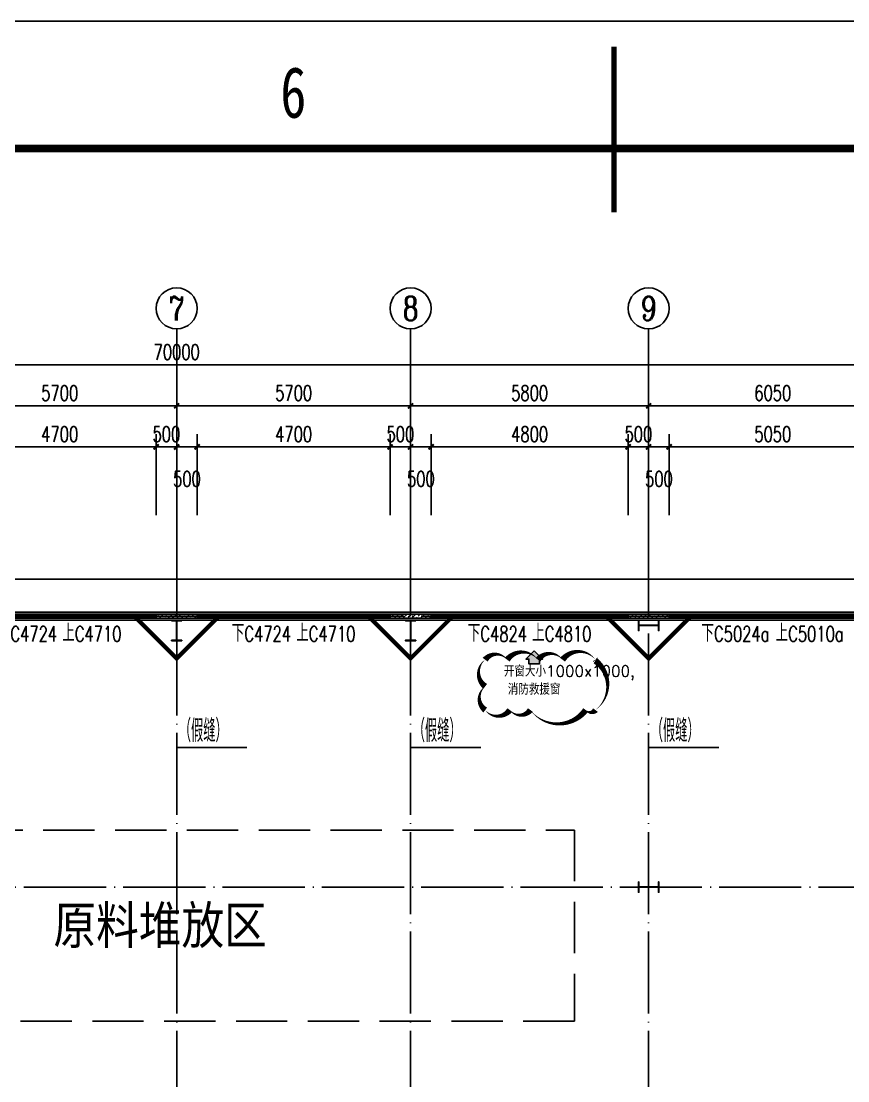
# Model space of a CAD drawing. Extents: x 7651907 to 8255021, y -2490714 to -1144618.
# Drawn here: x 7895682 to 7915824, y -1171988 to -1146171 of the extents above; entities that cross this region are included whole.
import ezdxf
from ezdxf.enums import TextEntityAlignment as Align

# ---------------------------------------------------------------- set-up
doc = ezdxf.new("R2010")
doc.units = 0
doc.header["$LTSCALE"] = 1000
doc.linetypes.add('DASH', pattern=[0.35, 0.25, -0.1])
doc.linetypes.add('DOTE', pattern=[2.42, 2, -0.2, 0.02, -0.2])
doc.layers.get('0').update_dxf_attribs({"linetype": 'CONTINUOUS'})
doc.layers.get('Defpoints').update_dxf_attribs({"linetype": 'CONTINUOUS'})
for name, color, linetype in [('001-墙体', 30, 'CONTINUOUS'), ('A-DIM_LEAD', 3, 'CONTINUOUS'), ('A-PUB_TEXT', 7, 'CONTINUOUS'), ('AXIS', 3, 'CONTINUOUS'), ('AXIS_TEXT', 7, 'CONTINUOUS'), ('DOTE', 8, 'DOTE'), ('M_Prof', 2, 'CONTINUOUS'), ('PUB_HATCH', 8, 'CONTINUOUS'), ('PUB_TEXT', 7, 'CONTINUOUS'), ('WINDOW', 4, 'CONTINUOUS'), ('WINDOW_TEXT', 7, 'CONTINUOUS')]:
    doc.layers.add(name, color=color, linetype=linetype)
doc.layers.add('DIM_MODI', color=6, linetype='CONTINUOUS', plot=False)
doc.styles.add('0总图替换X', font='ZSM.shx', dxfattribs={"bigfont": 'HZTXT.shx'})
doc.styles.add('_TCH_AXIS', font='COMPLEX', dxfattribs={"bigfont": 'GBCBIG'})
doc.styles.add('_TCH_DIM_T3', font='SIMPLEX', dxfattribs={"width": 0.705882, "bigfont": 'GBCBIG'})
doc.styles.add('_TCH_WINDOW', font='SIMPLEX', dxfattribs={"height": 3.5, "bigfont": 'GBCBIG'})
doc.styles.add('COMPLEX', font='COMPLEX')
doc.styles.add('DD', font='sysz.shx', dxfattribs={"width": 0.75, "bigfont": 'syfs.shx'})
doc.styles.get("Standard").update_dxf_attribs({"font": 'txt.shx', "width": 0.7, "bigfont": 'TSSDCHN.shx'})
doc.styles.add('图框字体', font='simhei.ttf')
doc.dimstyles.new('_TCH_ARCH&&125', dxfattribs={"dimtxt": 371.875, "dimasz": 125, "dimexe": 312.5, "dimexo": 375, "dimgap": 125, "dimtad": 1, "dimdec": 0, "dimzin": 0, "dimdsep": 46, "dimtxsty": '_TCH_DIM_T3', "dimblk": 'ARCHTICK', "dimcen": 0.09, "dimclrt": 7, "dimazin": 2, "dimtfac": 1, "dimtdec": 0, "dimtix": 1, "dimtmove": 2, "dimatfit": 3, "dimfxl": 0, "dimtolj": 1, "dimtzin": 0, "dimarcsym": 0})
pattern_1 = [(45, (5175.98, -392172.73), (-106.0660596, 106.0660596), []), (45, (5228.14, -392226.58), (-106.0660596, 106.0660596), [59.21055, -33.8346])]

# ---------------------------------------------------------------- blocks, each defined once
blk = doc.blocks.new('sgdgsgsg')
at = {"layer": 'M_Prof'}
for points in [[(8023171, -896651), (8022921, -896651), (8022921, -896663), (8023043, -896663), (8023043, -897139), (8022921, -897139), (8022921, -897151), (8023171, -897151), (8023171, -897139), (8023049, -897139), (8023049, -896663), (8023171, -896663)], [(8028871, -896651), (8028621, -896651), (8028621, -896663), (8028743, -896663), (8028743, -897139), (8028621, -897139), (8028621, -897151), (8028871, -897151), (8028871, -897139), (8028749, -897139), (8028749, -896663), (8028871, -896663)], [(8034296, -896651), (8034296, -896901), (8034308, -896901), (8034308, -896779), (8034784, -896779), (8034784, -896901), (8034796, -896901), (8034796, -896651), (8034784, -896651), (8034784, -896773), (8034308, -896773), (8034308, -896651)], [(8034296, -903026), (8034296, -903276), (8034308, -903276), (8034308, -903154), (8034784, -903154), (8034784, -903276), (8034796, -903276), (8034796, -903026), (8034784, -903026), (8034784, -903148), (8034308, -903148), (8034308, -903026)]]:
    blk.add_lwpolyline(points, close=True, dxfattribs=at)
blk = doc.blocks.new('5181895')
h = blk.add_hatch(color=13)
h.dxf.hatch_style = 1
h.paths.add_polyline_path([(-1101987, -147875), (-1102144, -148033), (-1102087, -148033), (-1102087, -148123), (-1101887, -148123), (-1101887, -148033), (-1101829, -148033)])
at = {"color": 13}
blk.add_lwpolyline([(-1101987, -147875), (-1102144, -148033), (-1102087, -148033), (-1102087, -148123), (-1101887, -148123), (-1101887, -148033), (-1101829, -148033), (-1101987, -147875)], close=True, dxfattribs=at)
blk = doc.blocks.new('_ArchTick')
at = {"color": 0, "linetype": 'ByBlock', "const_width": 0.4}
blk.add_lwpolyline([(-0.5, -0.5), (0.5, 0.5)], dxfattribs=at)
blk = doc.blocks.new('*D772')
at = {"layer": 'AXIS', "color": 0, "lineweight": -2}
for p, q in [((7894271, -1158207), (7894271, -1156231)), ((7898971, -1158207), (7898971, -1156231)), ((7894271, -1156543), (7898971, -1156543))]:
    blk.add_line(p, q, dxfattribs=at)
at = {"layer": 'Defpoints', "color": 0}
for p in [(7898971, -1156543), (7894271, -1158582), (7898971, -1158582)]:
    blk.add_point(p, dxfattribs=at)
at = {"layer": 'AXIS', "color": 0, "lineweight": -2, "xscale": 125, "yscale": 125, "zscale": 125, "rotation": 180}
blk.add_blockref('_ArchTick', (7894271, -1156543), dxfattribs=at)
at = {"layer": 'AXIS', "color": 0, "lineweight": -2, "xscale": 125, "yscale": 125, "zscale": 125}
blk.add_blockref('_ArchTick', (7898971, -1156543), dxfattribs=at)
at = {"layer": 'AXIS', "color": 7, "insert": (7896621, -1156232), "char_height": 371.9, "attachment_point": 5, "style": '_TCH_DIM_T3'}
blk.add_mtext('\\A1;4700', dxfattribs=at)
blk = doc.blocks.new('*D773')
at = {"layer": 'AXIS', "color": 0, "lineweight": -2}
for p, q in [((7898971, -1158207), (7898971, -1156231)), ((7899471, -1158207), (7899471, -1156231)), ((7898971, -1156543), (7898846, -1156543)), ((7898971, -1156543), (7899471, -1156543)), ((7899471, -1156543), (7899596, -1156543))]:
    blk.add_line(p, q, dxfattribs=at)
at = {"layer": 'Defpoints', "color": 0}
for p in [(7899471, -1156543), (7898971, -1158582), (7899471, -1158582)]:
    blk.add_point(p, dxfattribs=at)
at = {"layer": 'AXIS', "color": 0, "lineweight": -2, "xscale": 125, "yscale": 125, "zscale": 125}
blk.add_blockref('_ArchTick', (7898971, -1156543), dxfattribs=at)
at = {"layer": 'AXIS', "color": 0, "lineweight": -2, "xscale": 125, "yscale": 125, "zscale": 125, "rotation": 180}
blk.add_blockref('_ArchTick', (7899471, -1156543), dxfattribs=at)
at = {"layer": 'AXIS', "color": 7, "insert": (7899221, -1156232), "char_height": 371.9, "attachment_point": 5, "style": '_TCH_DIM_T3'}
blk.add_mtext('\\A1;500', dxfattribs=at)
blk = doc.blocks.new('*D774')
at = {"layer": 'AXIS', "color": 0, "lineweight": -2}
for p, q in [((7899471, -1158207), (7899471, -1156231)), ((7899971, -1158207), (7899971, -1156231)), ((7899471, -1156543), (7899971, -1156543))]:
    blk.add_line(p, q, dxfattribs=at)
at = {"layer": 'Defpoints', "color": 0}
for p in [(7899971, -1156543), (7899471, -1158582), (7899971, -1158582)]:
    blk.add_point(p, dxfattribs=at)
at = {"layer": 'AXIS', "color": 0, "lineweight": -2, "xscale": 125, "yscale": 125, "zscale": 125, "rotation": 180}
blk.add_blockref('_ArchTick', (7899471, -1156543), dxfattribs=at)
at = {"layer": 'AXIS', "color": 0, "lineweight": -2, "xscale": 125, "yscale": 125, "zscale": 125}
blk.add_blockref('_ArchTick', (7899971, -1156543), dxfattribs=at)
at = {"layer": 'AXIS', "color": 7, "insert": (7899721, -1157324), "char_height": 371.9, "attachment_point": 5, "style": '_TCH_DIM_T3'}
blk.add_mtext('\\A1;500', dxfattribs=at)
blk = doc.blocks.new('*D775')
at = {"layer": 'AXIS', "color": 0, "lineweight": -2}
for p, q in [((7899971, -1158207), (7899971, -1156231)), ((7904671, -1158207), (7904671, -1156231)), ((7899971, -1156543), (7904671, -1156543))]:
    blk.add_line(p, q, dxfattribs=at)
at = {"layer": 'Defpoints', "color": 0}
for p in [(7904671, -1156543), (7899971, -1158582), (7904671, -1158582)]:
    blk.add_point(p, dxfattribs=at)
at = {"layer": 'AXIS', "color": 0, "lineweight": -2, "xscale": 125, "yscale": 125, "zscale": 125, "rotation": 180}
blk.add_blockref('_ArchTick', (7899971, -1156543), dxfattribs=at)
at = {"layer": 'AXIS', "color": 0, "lineweight": -2, "xscale": 125, "yscale": 125, "zscale": 125}
blk.add_blockref('_ArchTick', (7904671, -1156543), dxfattribs=at)
at = {"layer": 'AXIS', "color": 7, "insert": (7902321, -1156232), "char_height": 371.9, "attachment_point": 5, "style": '_TCH_DIM_T3'}
blk.add_mtext('\\A1;4700', dxfattribs=at)
blk = doc.blocks.new('*D776')
at = {"layer": 'AXIS', "color": 0, "lineweight": -2}
for p, q in [((7904671, -1158207), (7904671, -1156231)), ((7905171, -1158207), (7905171, -1156231)), ((7904671, -1156543), (7904546, -1156543)), ((7904671, -1156543), (7905171, -1156543)), ((7905171, -1156543), (7905296, -1156543))]:
    blk.add_line(p, q, dxfattribs=at)
at = {"layer": 'Defpoints', "color": 0}
for p in [(7905171, -1156543), (7904671, -1158582), (7905171, -1158582)]:
    blk.add_point(p, dxfattribs=at)
at = {"layer": 'AXIS', "color": 0, "lineweight": -2, "xscale": 125, "yscale": 125, "zscale": 125}
blk.add_blockref('_ArchTick', (7904671, -1156543), dxfattribs=at)
at = {"layer": 'AXIS', "color": 0, "lineweight": -2, "xscale": 125, "yscale": 125, "zscale": 125, "rotation": 180}
blk.add_blockref('_ArchTick', (7905171, -1156543), dxfattribs=at)
at = {"layer": 'AXIS', "color": 7, "insert": (7904921, -1156232), "char_height": 371.9, "attachment_point": 5, "style": '_TCH_DIM_T3'}
blk.add_mtext('\\A1;500', dxfattribs=at)
blk = doc.blocks.new('*D777')
at = {"layer": 'AXIS', "color": 0, "lineweight": -2}
for p, q in [((7905171, -1158207), (7905171, -1156231)), ((7905671, -1158207), (7905671, -1156231)), ((7905171, -1156543), (7905671, -1156543))]:
    blk.add_line(p, q, dxfattribs=at)
at = {"layer": 'Defpoints', "color": 0}
for p in [(7905671, -1156543), (7905171, -1158582), (7905671, -1158582)]:
    blk.add_point(p, dxfattribs=at)
at = {"layer": 'AXIS', "color": 0, "lineweight": -2, "xscale": 125, "yscale": 125, "zscale": 125, "rotation": 180}
blk.add_blockref('_ArchTick', (7905171, -1156543), dxfattribs=at)
at = {"layer": 'AXIS', "color": 0, "lineweight": -2, "xscale": 125, "yscale": 125, "zscale": 125}
blk.add_blockref('_ArchTick', (7905671, -1156543), dxfattribs=at)
at = {"layer": 'AXIS', "color": 7, "insert": (7905421, -1157324), "char_height": 371.9, "attachment_point": 5, "style": '_TCH_DIM_T3'}
blk.add_mtext('\\A1;500', dxfattribs=at)
blk = doc.blocks.new('*D778')
at = {"layer": 'AXIS', "color": 0, "lineweight": -2}
for p, q in [((7905671, -1158207), (7905671, -1156231)), ((7910471, -1158207), (7910471, -1156231)), ((7905671, -1156543), (7910471, -1156543))]:
    blk.add_line(p, q, dxfattribs=at)
at = {"layer": 'Defpoints', "color": 0}
for p in [(7910471, -1156543), (7905671, -1158582), (7910471, -1158582)]:
    blk.add_point(p, dxfattribs=at)
at = {"layer": 'AXIS', "color": 0, "lineweight": -2, "xscale": 125, "yscale": 125, "zscale": 125, "rotation": 180}
blk.add_blockref('_ArchTick', (7905671, -1156543), dxfattribs=at)
at = {"layer": 'AXIS', "color": 0, "lineweight": -2, "xscale": 125, "yscale": 125, "zscale": 125}
blk.add_blockref('_ArchTick', (7910471, -1156543), dxfattribs=at)
at = {"layer": 'AXIS', "color": 7, "insert": (7908071, -1156232), "char_height": 371.9, "attachment_point": 5, "style": '_TCH_DIM_T3'}
blk.add_mtext('\\A1;4800', dxfattribs=at)
blk = doc.blocks.new('*D779')
at = {"layer": 'AXIS', "color": 0, "lineweight": -2}
for p, q in [((7910471, -1158207), (7910471, -1156231)), ((7910971, -1158207), (7910971, -1156231)), ((7910471, -1156543), (7910346, -1156543)), ((7910471, -1156543), (7910971, -1156543)), ((7910971, -1156543), (7911096, -1156543))]:
    blk.add_line(p, q, dxfattribs=at)
at = {"layer": 'Defpoints', "color": 0}
for p in [(7910971, -1156543), (7910471, -1158582), (7910971, -1158582)]:
    blk.add_point(p, dxfattribs=at)
at = {"layer": 'AXIS', "color": 0, "lineweight": -2, "xscale": 125, "yscale": 125, "zscale": 125}
blk.add_blockref('_ArchTick', (7910471, -1156543), dxfattribs=at)
at = {"layer": 'AXIS', "color": 0, "lineweight": -2, "xscale": 125, "yscale": 125, "zscale": 125, "rotation": 180}
blk.add_blockref('_ArchTick', (7910971, -1156543), dxfattribs=at)
at = {"layer": 'AXIS', "color": 7, "insert": (7910721, -1156232), "char_height": 371.9, "attachment_point": 5, "style": '_TCH_DIM_T3'}
blk.add_mtext('\\A1;500', dxfattribs=at)
blk = doc.blocks.new('*D780')
at = {"layer": 'AXIS', "color": 0, "lineweight": -2}
for p, q in [((7910971, -1158207), (7910971, -1156231)), ((7911471, -1158207), (7911471, -1156231)), ((7910971, -1156543), (7911471, -1156543))]:
    blk.add_line(p, q, dxfattribs=at)
at = {"layer": 'Defpoints', "color": 0}
for p in [(7911471, -1156543), (7910971, -1158582), (7911471, -1158582)]:
    blk.add_point(p, dxfattribs=at)
at = {"layer": 'AXIS', "color": 0, "lineweight": -2, "xscale": 125, "yscale": 125, "zscale": 125, "rotation": 180}
blk.add_blockref('_ArchTick', (7910971, -1156543), dxfattribs=at)
at = {"layer": 'AXIS', "color": 0, "lineweight": -2, "xscale": 125, "yscale": 125, "zscale": 125}
blk.add_blockref('_ArchTick', (7911471, -1156543), dxfattribs=at)
at = {"layer": 'AXIS', "color": 7, "insert": (7911221, -1157324), "char_height": 371.9, "attachment_point": 5, "style": '_TCH_DIM_T3'}
blk.add_mtext('\\A1;500', dxfattribs=at)
blk = doc.blocks.new('*D781')
at = {"layer": 'AXIS', "color": 0, "lineweight": -2}
for p, q in [((7911471, -1158207), (7911471, -1156231)), ((7916521, -1158207), (7916521, -1156231)), ((7911471, -1156543), (7916521, -1156543))]:
    blk.add_line(p, q, dxfattribs=at)
at = {"layer": 'Defpoints', "color": 0}
for p in [(7916521, -1156543), (7911471, -1158582), (7916521, -1158582)]:
    blk.add_point(p, dxfattribs=at)
at = {"layer": 'AXIS', "color": 0, "lineweight": -2, "xscale": 125, "yscale": 125, "zscale": 125, "rotation": 180}
blk.add_blockref('_ArchTick', (7911471, -1156543), dxfattribs=at)
at = {"layer": 'AXIS', "color": 0, "lineweight": -2, "xscale": 125, "yscale": 125, "zscale": 125}
blk.add_blockref('_ArchTick', (7916521, -1156543), dxfattribs=at)
at = {"layer": 'AXIS', "color": 7, "insert": (7913996, -1156232), "char_height": 371.9, "attachment_point": 5, "style": '_TCH_DIM_T3'}
blk.add_mtext('\\A1;5050', dxfattribs=at)
blk = doc.blocks.new('*D876')
at = {"layer": 'AXIS', "color": 0, "lineweight": -2}
for p, q in [((7893771, -1158293), (7893771, -1155231)), ((7899471, -1158293), (7899471, -1155231)), ((7893771, -1155543), (7899471, -1155543))]:
    blk.add_line(p, q, dxfattribs=at)
at = {"layer": 'Defpoints', "color": 0}
for p in [(7899471, -1155543), (7893771, -1158668), (7899471, -1158668)]:
    blk.add_point(p, dxfattribs=at)
at = {"layer": 'AXIS', "color": 0, "lineweight": -2, "xscale": 125, "yscale": 125, "zscale": 125, "rotation": 180}
blk.add_blockref('_ArchTick', (7893771, -1155543), dxfattribs=at)
at = {"layer": 'AXIS', "color": 0, "lineweight": -2, "xscale": 125, "yscale": 125, "zscale": 125}
blk.add_blockref('_ArchTick', (7899471, -1155543), dxfattribs=at)
at = {"layer": 'AXIS', "color": 7, "insert": (7896621, -1155232), "char_height": 371.9, "attachment_point": 5, "style": '_TCH_DIM_T3'}
blk.add_mtext('\\A1;5700', dxfattribs=at)
blk = doc.blocks.new('*D877')
at = {"layer": 'AXIS', "color": 0, "lineweight": -2}
for p, q in [((7899471, -1158293), (7899471, -1155231)), ((7905171, -1158293), (7905171, -1155231)), ((7899471, -1155543), (7905171, -1155543))]:
    blk.add_line(p, q, dxfattribs=at)
at = {"layer": 'Defpoints', "color": 0}
for p in [(7905171, -1155543), (7899471, -1158668), (7905171, -1158668)]:
    blk.add_point(p, dxfattribs=at)
at = {"layer": 'AXIS', "color": 0, "lineweight": -2, "xscale": 125, "yscale": 125, "zscale": 125, "rotation": 180}
blk.add_blockref('_ArchTick', (7899471, -1155543), dxfattribs=at)
at = {"layer": 'AXIS', "color": 0, "lineweight": -2, "xscale": 125, "yscale": 125, "zscale": 125}
blk.add_blockref('_ArchTick', (7905171, -1155543), dxfattribs=at)
at = {"layer": 'AXIS', "color": 7, "insert": (7902321, -1155232), "char_height": 371.9, "attachment_point": 5, "style": '_TCH_DIM_T3'}
blk.add_mtext('\\A1;5700', dxfattribs=at)
blk = doc.blocks.new('*D878')
at = {"layer": 'AXIS', "color": 0, "lineweight": -2}
for p, q in [((7905171, -1158293), (7905171, -1155231)), ((7910971, -1158293), (7910971, -1155231)), ((7905171, -1155543), (7910971, -1155543))]:
    blk.add_line(p, q, dxfattribs=at)
at = {"layer": 'Defpoints', "color": 0}
for p in [(7910971, -1155543), (7905171, -1158668), (7910971, -1158668)]:
    blk.add_point(p, dxfattribs=at)
at = {"layer": 'AXIS', "color": 0, "lineweight": -2, "xscale": 125, "yscale": 125, "zscale": 125, "rotation": 180}
blk.add_blockref('_ArchTick', (7905171, -1155543), dxfattribs=at)
at = {"layer": 'AXIS', "color": 0, "lineweight": -2, "xscale": 125, "yscale": 125, "zscale": 125}
blk.add_blockref('_ArchTick', (7910971, -1155543), dxfattribs=at)
at = {"layer": 'AXIS', "color": 7, "insert": (7908071, -1155232), "char_height": 371.9, "attachment_point": 5, "style": '_TCH_DIM_T3'}
blk.add_mtext('\\A1;5800', dxfattribs=at)
blk = doc.blocks.new('*D879')
at = {"layer": 'AXIS', "color": 0, "lineweight": -2}
for p, q in [((7910971, -1158293), (7910971, -1155231)), ((7917021, -1158293), (7917021, -1155231)), ((7910971, -1155543), (7917021, -1155543))]:
    blk.add_line(p, q, dxfattribs=at)
at = {"layer": 'Defpoints', "color": 0}
for p in [(7917021, -1155543), (7910971, -1158668), (7917021, -1158668)]:
    blk.add_point(p, dxfattribs=at)
at = {"layer": 'AXIS', "color": 0, "lineweight": -2, "xscale": 125, "yscale": 125, "zscale": 125, "rotation": 180}
blk.add_blockref('_ArchTick', (7910971, -1155543), dxfattribs=at)
at = {"layer": 'AXIS', "color": 0, "lineweight": -2, "xscale": 125, "yscale": 125, "zscale": 125}
blk.add_blockref('_ArchTick', (7917021, -1155543), dxfattribs=at)
at = {"layer": 'AXIS', "color": 7, "insert": (7913996, -1155232), "char_height": 371.9, "attachment_point": 5, "style": '_TCH_DIM_T3'}
blk.add_mtext('\\A1;6050', dxfattribs=at)
blk = doc.blocks.new('*D883')
at = {"layer": 'AXIS', "color": 0, "lineweight": -2}
for p, q in [((7864471, -1158293), (7864471, -1154231)), ((7934471, -1158293), (7934471, -1154231)), ((7864471, -1154543), (7934471, -1154543))]:
    blk.add_line(p, q, dxfattribs=at)
at = {"layer": 'Defpoints', "color": 0}
for p in [(7934471, -1154543), (7864471, -1158668), (7934471, -1158668)]:
    blk.add_point(p, dxfattribs=at)
at = {"layer": 'AXIS', "color": 0, "lineweight": -2, "xscale": 125, "yscale": 125, "zscale": 125, "rotation": 180}
blk.add_blockref('_ArchTick', (7864471, -1154543), dxfattribs=at)
at = {"layer": 'AXIS', "color": 0, "lineweight": -2, "xscale": 125, "yscale": 125, "zscale": 125}
blk.add_blockref('_ArchTick', (7934471, -1154543), dxfattribs=at)
at = {"layer": 'AXIS', "color": 7, "insert": (7899471, -1154232), "char_height": 371.9, "attachment_point": 5, "style": '_TCH_DIM_T3'}
blk.add_mtext('\\A1;70000', dxfattribs=at)
blk = doc.blocks.new('_AXISO')
blk.add_circle((0, 0), 0.5)
at = {"layer": 'AXIS_TEXT', "style": 'COMPLEX', "width": 1.041667}
blk.add_attdef('A', text='', height=0.56, dxfattribs=at).set_placement((-0.25, -0.28), (0.25, -0.28), align=Align.FIT)
blk = doc.blocks.new('$TCHSYS$WIN2D')
for p, q in [((-0.5, 0.5), (0.5, 0.5)), ((-0.5, 0.5), (-0.5, -0.5)), ((0.5, 0.5), (0.5, -0.5)), ((0.5, 0.1667), (-0.5, 0.1667)), ((0.5, -0.1667), (-0.5, -0.1667)), ((-0.5, -0.5), (0.5, -0.5))]:
    blk.add_line(p, q)
blk = doc.blocks.new('A2-H')
at = {"color": 0}
blk.add_lwpolyline([(0, 0), (594, 0), (594, 420), (0, 420)], close=True, dxfattribs=at)
at = {"color": 0, "const_width": 0.4}
blk.add_lwpolyline([(304.5, 405), (304.5, 418)], dxfattribs=at)
at = {"color": 0, "const_width": 0.6}
blk.add_lwpolyline([(25, 10), (584, 10), (584, 410), (25, 410)], close=True, dxfattribs=at)
at = {"style": '图框字体', "width": 0.75}
blk.add_text('6', height=4, dxfattribs=at).set_placement((278.316, 412.421))

msp = doc.modelspace()

# ---------------------------------------------------------------- hatches: boundary and pattern name
at = {"layer": 'PUB_HATCH'}
h = msp.add_hatch(dxfattribs=at)
h.set_pattern_fill('天然石材', color=256, scale=30, style=0)
h.set_pattern_definition(pattern_1)
h.paths.add_polyline_path([(7898970.7, -1160718.2), (7899970.7, -1160718.2), (7899970.7, -1160618.2), (7898970.7, -1160618.2)])
h = msp.add_hatch(dxfattribs=at)
h.set_pattern_fill('天然石材', color=256, scale=30, style=0)
h.set_pattern_definition(pattern_1)
h.paths.add_polyline_path([(7904670.7, -1160718.2), (7905670.7, -1160718.2), (7905670.7, -1160618.2), (7904670.7, -1160618.2)])
h = msp.add_hatch(dxfattribs=at)
h.set_pattern_fill('天然石材', color=256, scale=30, style=0)
h.set_pattern_definition(pattern_1)
h.paths.add_polyline_path([(7910470.7, -1160718.2), (7911470.7, -1160718.2), (7911470.7, -1160618.2), (7910470.7, -1160618.2)])

# ---------------------------------------------------------------- linework, layer by layer
at = {"color": 5, "const_width": 100}
for points in [[(7898470.7, -1160698.3), (7899470.7, -1161698.3), (7900470.7, -1160698.3)], [(7904170.7, -1160698.3), (7905170.7, -1161698.3), (7906170.7, -1160698.3)], [(7909970.7, -1160698.3), (7910970.7, -1161698.3), (7911970.7, -1160698.3)]]:
    msp.add_lwpolyline(points, dxfattribs=at)
at = {"linetype": 'DASH', "ltscale": 5}
msp.add_lwpolyline([(7883969.5, -1165878), (7909166.4, -1165878), (7909166.4, -1170538.5), (7883969.5, -1170538.5)], close=True, dxfattribs=at)
at = {"layer": '001-墙体', "color": 54}
for p, q in [((7899970.7, -1160618.2), (7898970.7, -1160618.2)), ((7898970.7, -1160618.2), (7898970.7, -1160718.2)), ((7898970.7, -1160718.2), (7899970.7, -1160718.2)), ((7899970.7, -1160718.2), (7899970.7, -1160618.2)), ((7905670.7, -1160618.2), (7904670.7, -1160618.2)), ((7904670.7, -1160618.2), (7904670.7, -1160718.2)), ((7904670.7, -1160718.2), (7905670.7, -1160718.2)), ((7905670.7, -1160718.2), (7905670.7, -1160618.2)), ((7911470.7, -1160618.2), (7910470.7, -1160618.2)), ((7910470.7, -1160618.2), (7910470.7, -1160718.2)), ((7910470.7, -1160718.2), (7911470.7, -1160718.2)), ((7911470.7, -1160718.2), (7911470.7, -1160618.2))]:
    msp.add_line(p, q, dxfattribs=at)
at = {"layer": '001-墙体', "color": 251}
msp.add_lwpolyline([(7882020.7, -1159768.2), (7916920.7, -1159768.2)], dxfattribs=at)
at = {"layer": '001-墙体'}
msp.add_lwpolyline([(7864370.7, -1160568.2), (7934570.7, -1160568.2), (7934570.7, -1245968.2), (7864370.7, -1245968.2)], close=True, dxfattribs=at)
for points in [[(7864570.7, -1173568.3), (7864570.7, -1160768.2), (7934370.7, -1160768.2), (7934370.7, -1173568.3)], [(7917320.7, -1160768.2), (7881620.7, -1160768.2)]]:
    msp.add_lwpolyline(points, dxfattribs=at)
at = {"layer": 'A-DIM_LEAD'}
for p, q in [((7899470.7, -1163866.7), (7901179.7, -1163866.7)), ((7905170.7, -1163866.7), (7906879.7, -1163866.7)), ((7910970.7, -1163866.7), (7912679.7, -1163866.7))]:
    msp.add_line(p, q, dxfattribs=at)
at = {"layer": 'AXIS'}
for p, q in [((7899470.7, -1158668.2), (7899470.7, -1153668.2)), ((7905170.7, -1158668.2), (7905170.7, -1153668.2)), ((7910970.7, -1158668.2), (7910970.7, -1153668.2))]:
    msp.add_line(p, q, dxfattribs=at)
at = {"layer": 'DIM_MODI'}
msp.add_lwpolyline([(7906988.5, -1161729.1, 0, 150, 0.5), (7906988.5, -1162379.1, 0, 150, 0.5), (7906988.5, -1162954.3, 0, 150, 0.5), (7907588.5, -1162954.3, 0, 150, 0.5), (7908088.5, -1162954.3, 0, 150, 0.5), (7909438.5, -1162954.3, 0, 150, 0.5), (7909673.6, -1162954.3, 0, 150, 0.5), (7909673.6, -1161754.3, 0, 150, 0.5), (7909673.6, -1161729.1, 0, 150, 0.5), (7908873.6, -1161729.1, 0, 150, 0.5), (7908273.6, -1161729.1, 0, 150, 0.5), (7907523.6, -1161729.1, 0, 150, 0.5)], format="xyseb", close=True, dxfattribs=at)
at = {"layer": 'DOTE'}
for p, q in [((7899470.7, -1158668.2), (7899470.7, -1247868.2)), ((7905170.7, -1158668.2), (7905170.7, -1247868.2)), ((7910970.7, -1158668.2), (7910970.7, -1247868.2)), ((7936470.7, -1160668.2), (7862470.7, -1160668.2)), ((7936470.7, -1167268.2), (7862470.7, -1167268.2))]:
    msp.add_line(p, q, dxfattribs=at)

# ---------------------------------------------------------------- block references
at = {"color": 0, "xscale": 310.4639999999999, "yscale": 310.4639999999999, "zscale": 310.4639999999999}
msp.add_blockref('A2-H', (7815589.6, -1276565.6), dxfattribs=at)
msp.add_blockref('sgdgsgsg', (-123575.1, -264117.2))
at = {"xscale": 1.279999999998836, "yscale": 1.279999999998836, "zscale": 1.279999999998836}
msp.add_blockref('5181895', (9318725.9, -972232.8), dxfattribs=at)
at = {"layer": 'AXIS'}
ref = msp.add_blockref('_AXISO', (7899470.7, -1153168.2), dxfattribs=dict(at, xscale=1000, yscale=1000, zscale=1000))
ref.add_attrib('A', '7', dxfattribs={"layer": 'AXIS_TEXT', "ltscale": 100, "height": 582.4, "style": '_TCH_AXIS'}).set_placement((7899276.6, -1153459.4), (7899664.9, -1153459.4), align=Align.FIT)
ref = msp.add_blockref('_AXISO', (7905170.7, -1153168.2), dxfattribs=dict(at, xscale=1000, yscale=1000, zscale=1000))
ref.add_attrib('A', '8', dxfattribs={"layer": 'AXIS_TEXT', "ltscale": 100, "height": 582.4, "style": '_TCH_AXIS'}).set_placement((7904976.6, -1153459.4), (7905364.9, -1153459.4), align=Align.FIT)
ref = msp.add_blockref('_AXISO', (7910970.7, -1153168.2), dxfattribs=dict(at, xscale=1000, yscale=1000, zscale=1000))
ref.add_attrib('A', '9', dxfattribs={"layer": 'AXIS_TEXT', "ltscale": 100, "height": 582.4, "style": '_TCH_AXIS'}).set_placement((7910776.6, -1153459.4), (7911164.9, -1153459.4), align=Align.FIT)
at = {"layer": 'WINDOW', "yscale": 100}
for p, xscale, zscale in [((7896620.7, -1160668.2), 4700, 4700), ((7902320.7, -1160668.2), 4700, 4700), ((7908070.7, -1160668.2), 4800, 4800), ((7913995.7, -1160668.2), 5050, 5050)]:
    msp.add_blockref('$TCHSYS$WIN2D', p, dxfattribs=dict(at, xscale=xscale, zscale=zscale))

# ---------------------------------------------------------------- texts
at = {"color": 7, "style": '0总图替换X'}
msp.add_text('原料堆放区', height=1040.17, dxfattribs=at).set_placement((7896467.8, -1168753.4))
at = {"layer": 'A-PUB_TEXT', "style": 'DD', "width": 0.75}
for p in [(7899523.5, -1163732.7), (7905223.5, -1163732.7), (7911023.5, -1163732.7)]:
    msp.add_text('（假缝）', height=551.18, dxfattribs=at).set_placement(p)
at = {"layer": 'PUB_TEXT', "color": 1}
for s, height, p in [('开窗大小1000x1000,', 270.071, (7907443.5, -1162140.6)), ('消防救援窗', 270.07, (7907538.9, -1162580.7))]:
    msp.add_text(s, height=height, dxfattribs=at).set_placement(p)
at = {"layer": 'WINDOW_TEXT', "style": '_TCH_WINDOW', "width": 0.705882}
for s, p in [('C4724', (7895420.7, -1161286.8)), ('C4710', (7896990.4, -1161286.8)), ('C4724', (7901120.7, -1161286.8)), ('C4710', (7902690.4, -1161286.8)), ('C4824', (7906870.7, -1161286.8)), ('C4810', (7908440.4, -1161286.8)), ('C5024a', (7912564.5, -1161286.8)), ('C5010a', (7914371.6, -1161286.8))]:
    msp.add_text(s, height=371.88, dxfattribs=at).set_placement(p)
at = {"layer": 'WINDOW_TEXT', "style": '_TCH_WINDOW'}
for s, p in [('上', (7896683.2, -1161286.8)), ('下', (7900813.5, -1161286.8)), ('上', (7902383.2, -1161286.8)), ('下', (7906563.5, -1161286.8)), ('上', (7908133.2, -1161286.8)), ('下', (7912257.3, -1161286.8)), ('上', (7914064.5, -1161286.8))]:
    msp.add_text(s, height=422, dxfattribs=at).set_placement(p)

# ---------------------------------------------------------------- dimensions: what is measured, and where the dimension line sits
at = {"layer": 'AXIS'}
for p1, p2, distance, picture, middle in [((7864470.7, -1158668.2), (7934470.7, -1158668.2), 4125, '*D883', (7899470.7, -1154232.3)), ((7893770.7, -1158668.2), (7899470.7, -1158668.2), 3125, '*D876', (7896620.7, -1155232.3)), ((7899470.7, -1158668.2), (7905170.7, -1158668.2), 3125, '*D877', (7902320.7, -1155232.3)), ((7905170.7, -1158668.2), (7910970.7, -1158668.2), 3125, '*D878', (7908070.7, -1155232.3)), ((7910970.7, -1158668.2), (7917020.7, -1158668.2), 3125, '*D879', (7913995.7, -1155232.3)), ((7894270.7, -1158582.5), (7898970.7, -1158582.5), 2039.2, '*D772', (7896620.7, -1156232.3)), ((7898970.7, -1158582.5), (7899470.7, -1158582.5), 2039.2, '*D773', (7899220.7, -1156232.3)), ((7899970.7, -1158582.5), (7904670.7, -1158582.5), 2039.2, '*D775', (7902320.7, -1156232.3)), ((7904670.7, -1158582.5), (7905170.7, -1158582.5), 2039.2, '*D776', (7904920.7, -1156232.3)), ((7905670.7, -1158582.5), (7910470.7, -1158582.5), 2039.2, '*D778', (7908070.7, -1156232.3)), ((7910470.7, -1158582.5), (7910970.7, -1158582.5), 2039.2, '*D779', (7910720.7, -1156232.3)), ((7911470.7, -1158582.5), (7916520.7, -1158582.5), 2039.2, '*D781', (7913995.7, -1156232.3))]:
    dim = msp.add_aligned_dim(p1=p1, p2=p2, distance=distance, dimstyle='_TCH_ARCH&&125', dxfattribs=at)
    dim.commit()
    dim.dimension.update_dxf_attribs({"geometry": picture, "text_midpoint": middle})
for base, p1, p2, picture, middle in [((7899970.7, -1156543.2), (7899470.7, -1158582.5), (7899970.7, -1158582.5), '*D774', (7899720.7, -1157324.5)), ((7905670.7, -1156543.2), (7905170.7, -1158582.5), (7905670.7, -1158582.5), '*D777', (7905420.7, -1157324.5)), ((7911470.7, -1156543.2), (7910970.7, -1158582.5), (7911470.7, -1158582.5), '*D780', (7911220.7, -1157324.5))]:
    dim = msp.add_linear_dim(base=base, p1=p1, p2=p2, angle=0, dimstyle='_TCH_ARCH&&125', dxfattribs=at)
    dim.commit()
    dim.dimension.update_dxf_attribs({"geometry": picture, "text_midpoint": middle, "dimtype": 161})

doc.saveas('drawing.dxf')
